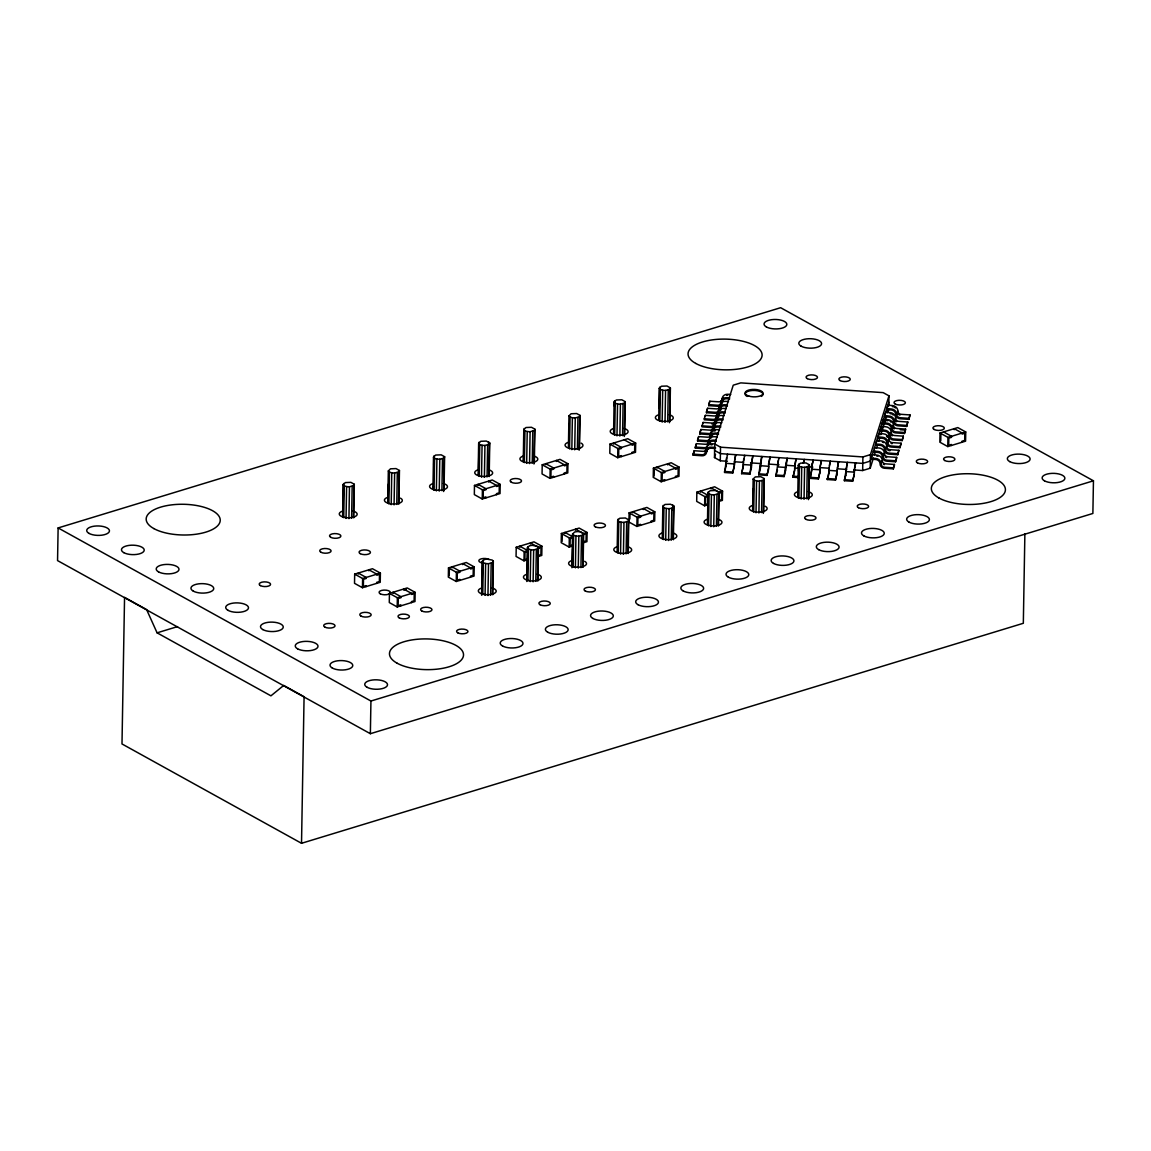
<?xml version="1.0" encoding="UTF-8"?>
<svg xmlns="http://www.w3.org/2000/svg" width="1151" height="1151" viewBox="0 0 1151 1151"><rect width="100%" height="100%" fill="white"/><g stroke="black" fill="none" stroke-linecap="round" stroke-linejoin="round"><path stroke-width="1.5" d="M58.125 527.935L57.55 560.595L370.363 733.705L1092.875 513.461L1093.45 480.801L780.637 307.705L58.125 527.935L370.939 701.031L1093.45 480.801M301.519 843.295L304.08 696.715L283.707 685.449L270.931 695.837L157.083 632.834L146.609 609.584L124.553 597.369L121.992 743.949L301.519 843.295L1023.325 623.281L1024.879 533.906M342.624 516.554L343.171 484.7L345.314 482.586L350.882 482.355L354.292 484.254L353.717 517.864M342.969 517.13L343.559 483.521M343.732 517.677L344.293 485.837L343.171 484.7M346.048 518.439L346.595 486.6L344.293 485.837M348.926 518.641L349.472 486.801L353.918 485.434L354.292 484.254M351.602 518.223L352.163 486.369M353.371 517.288L353.918 485.434M354.681 574.133L354.522 583.327L362.45 587.715L380.233 582.291L380.391 573.112L372.464 568.723L354.681 574.133L362.623 578.521L380.391 573.112M358.22 574.076L358.234 573.054L366.176 577.442L366.162 578.464L363.486 579.284L363.371 586.42L366.032 585.614L366.018 586.636M362.45 587.715L362.623 578.521M368.881 570.824L368.91 569.803L376.837 574.191L376.823 575.212L379.485 574.407L379.37 581.543L376.694 582.363L376.679 583.384M370.363 733.705L370.939 701.031M387.772 502.786L388.333 470.946L390.477 468.817L396.03 468.586L399.455 470.486L398.865 504.095M388.117 503.361L388.462 483.909M388.894 503.908L389.455 472.068L388.333 470.946M389.441 593.369L389.283 602.548L397.21 606.951L414.993 601.527L415.151 592.348L407.209 587.945L389.441 593.369L397.368 597.757L415.151 592.348M391.196 504.685L391.757 472.831L389.455 472.068M394.074 504.872L394.635 473.032L399.08 471.68L399.455 470.486M392.98 593.312L392.995 592.29L400.936 596.678L400.908 597.7L398.246 598.506L398.117 605.656L400.793 604.836L400.764 605.858M396.764 504.455L397.311 472.601M398.519 503.519L399.08 471.68M397.21 606.951L397.368 597.757M411.439 602.606L411.454 601.585L414.115 600.779L414.245 593.628L411.583 594.448L411.598 593.427L403.656 589.039L403.641 590.06L406.303 589.24M432.934 489.017L433.495 457.177L435.625 455.062L441.193 454.832L444.617 456.717L444.027 490.34M433.28 489.607L433.337 486.067M433.711 464.831L433.869 455.983M434.056 490.153L434.603 458.299L433.495 457.177M436.358 490.916L436.92 459.062L434.603 458.299M439.236 491.117L439.797 459.263L444.243 457.911L444.617 456.717M441.912 490.686L442.473 458.846M443.653 491.52L444.243 457.911M448.487 567.918L448.329 577.097L456.256 581.485L474.039 576.075L474.198 566.882L466.256 562.494L448.487 567.918L456.415 572.306L474.198 566.882M449.235 575.802L449.35 568.666M452.026 567.846L452.041 566.824L459.983 571.227L459.954 572.248L457.292 573.054L457.163 580.205L459.839 579.385L459.81 580.406M456.256 581.485L456.415 572.306M462.688 564.594L462.702 563.573L470.644 567.975L470.63 568.997L473.291 568.177L473.162 575.327L470.5 576.133L470.486 577.155M474.485 485.42L474.327 494.599L482.255 499.002L500.038 493.578L500.196 484.398L492.268 479.996L474.485 485.42L482.427 489.808L500.196 484.398M478.025 485.362L478.039 484.341L485.981 488.729L485.952 489.75L483.291 490.556L483.161 497.707L485.837 496.887L485.823 497.908M478.097 475.262L478.643 443.408L480.787 441.293L486.341 441.063L489.765 442.962L489.175 476.572M478.557 468.759L479.017 442.229M479.204 476.385L479.766 444.545L478.643 443.408M481.521 477.147L482.068 445.308L479.766 444.545M482.255 499.002L482.427 489.808M481.622 595.254L482.211 561.645L484.341 559.515L487.031 559.098L492.211 560.062L493.319 561.184L492.743 594.794M482.053 590.521L482.586 560.451M484.398 477.348L484.945 445.495L489.391 444.142L489.765 442.962M482.773 594.607L483.319 562.767L482.211 561.645M487.074 476.917L487.636 445.077M485.075 595.384L485.621 563.53L483.319 562.767M488.585 445.365L488.657 441.826M488.686 482.111L488.7 481.089L496.642 485.477L496.628 486.499L499.289 485.679L499.174 492.829L496.498 493.635L496.484 494.657M488.844 475.996L489.391 444.142M487.952 595.571L488.513 563.731L492.945 562.379L493.319 561.184M490.628 595.153L491.189 563.299M492.398 594.218L492.945 562.379M530.424 543.948L530.438 542.927L538.38 547.329L538.366 548.351L541.028 547.531L540.898 554.681L538.236 555.487L538.222 556.509L541.776 555.429L541.934 546.236L533.992 541.848L516.224 547.272L516.065 556.451L523.993 560.839L527.546 559.76M519.763 547.2L519.777 546.178L527.719 550.581L524.151 551.66L516.224 547.272M523.245 461.493L523.806 429.64L525.949 427.525L531.503 427.294L534.927 429.194L534.337 462.803M523.59 462.069L524.18 428.46M524.367 462.616L524.928 430.776L523.806 429.64M523.993 560.839L524.151 551.66M526.669 463.378L527.23 431.539L524.928 430.776M526.784 581.485L527.359 547.876L529.503 545.747L532.179 545.329L537.373 546.293L538.481 547.416L537.891 581.039M527.158 580.305L527.734 546.682M529.546 463.58L530.107 431.74L534.553 430.388L534.927 429.194M527.921 580.852L528.482 548.998L527.359 547.876M530.223 581.615L530.784 549.761L528.482 548.998M532.237 463.162L532.784 431.308M533.963 463.997L534.553 430.388M533.114 581.816L533.661 549.962L538.107 548.61L538.481 547.416M535.79 581.384L536.337 549.545M537.546 580.449L538.107 548.61M542.222 464.774L542.063 473.953L549.991 478.356L567.774 472.932L567.932 463.738L560.005 459.35L542.222 464.774L550.164 469.162L567.932 463.738M545.761 464.702L545.775 463.695L553.717 468.083L553.689 469.104L551.027 469.91L550.897 477.061L553.573 476.241L553.559 477.262M549.991 478.356L550.164 469.162M556.422 461.45L556.437 460.443L564.378 464.831L564.364 465.853L567.026 465.033L566.911 472.183L564.235 472.989L564.22 474.011M583.37 542.74L586.938 541.661L587.096 532.481L579.154 528.079L561.371 533.503L561.213 542.682L569.155 547.085L572.709 545.991M562.12 541.402L562.249 534.251M564.911 533.445L564.94 532.424L572.867 536.812L569.313 537.891L561.371 533.503M568.407 447.725L568.968 415.885L571.097 413.756L576.665 413.54L580.09 415.425L579.5 449.048M568.752 448.315L569.184 423.539M569.529 448.861L570.076 417.007L568.968 415.885M569.155 547.085L569.313 537.891M571.831 449.624L572.378 417.77L570.076 417.007M571.932 567.731L572.522 534.107L574.666 531.992L577.342 531.561L580.219 531.762L583.643 533.661L583.053 567.27M572.306 566.537L572.622 548.84M574.709 449.811L575.27 417.971L579.701 416.619L580.09 415.425M573.083 567.083L573.63 535.244L572.522 534.107M575.586 530.194L575.601 529.172L583.543 533.56L587.096 532.481M575.385 567.846L575.946 536.006L573.63 535.244M577.385 449.394L577.946 417.554M579.126 450.228L579.701 416.619M578.262 568.047L578.824 536.193L583.269 534.841L583.643 533.661M580.938 567.616L581.5 535.776M582.708 566.695L583.269 534.841M609.958 444.128L609.8 453.307L617.727 457.71L635.51 452.285L635.669 443.092L627.741 438.704L609.958 444.128L617.886 448.516L635.669 443.092M613.497 444.056L613.512 443.034L621.454 447.437L621.425 448.458L618.763 449.264L618.634 456.415L621.31 455.595L621.281 456.616M613.569 433.956L614.116 402.116L616.26 400.001L621.813 399.771L625.238 401.67L624.648 435.279M613.915 434.546L614.058 425.697M614.404 406.231L614.49 400.922M614.677 435.092L615.238 403.238L614.116 402.116M616.979 435.855L617.54 404.015L615.238 403.238M617.727 457.71L617.886 448.516M617.123 552.192L617.684 520.338L619.813 518.223L625.381 517.993L628.791 519.892L628.216 553.502M617.871 529.777L618.058 519.159M619.871 436.056L620.418 404.202L624.864 402.85L625.238 401.67M618.231 553.314L618.792 521.475L617.684 520.338M620.547 554.077L621.094 522.237L618.792 521.475M622.547 435.625L623.108 403.785M624.274 436.474L624.864 402.85M623.425 554.278L623.971 522.439L628.417 521.086L628.791 519.892M626.101 553.861L626.662 522.007M627.87 552.926L628.417 521.086M629.108 512.857L628.95 522.036L636.891 526.439L654.674 521.015L654.833 511.835L646.891 507.433L629.108 512.857L637.05 517.245L654.833 511.835M629.885 518.957L629.985 513.605M631.957 453.365L631.971 452.343L634.633 451.537L634.762 444.387L632.1 445.207L632.115 444.185L624.173 439.783M632.647 512.799L632.662 511.778L640.603 516.166L640.589 517.187L637.927 517.993L637.798 525.144L640.46 524.324L640.445 525.345M636.891 526.439L637.05 517.245M643.323 509.548L643.337 508.526L651.279 512.914L651.25 513.936L653.926 513.116L653.797 520.266L651.135 521.072L651.106 522.094M653.408 468.169L653.236 477.348L661.178 481.751L678.961 476.327L679.119 467.133L671.177 462.745L653.408 468.169L661.336 472.557L679.119 467.133M654.142 476.068L654.272 468.917M656.933 468.097L656.962 467.09L664.89 471.478L664.875 472.5L662.213 473.306L662.084 480.456L664.746 479.636L664.731 480.658M658.717 420.201L659.278 388.347L661.422 386.232L666.976 386.002L670.4 387.901L669.81 421.511M659.278 408.389L659.652 387.168M659.84 421.324L660.386 389.484L659.278 388.347M662.142 422.086L662.703 390.247L660.386 389.484M661.178 481.751L661.336 472.557M662.285 538.423L662.832 506.584L664.976 504.455L670.529 504.239L673.954 506.123L673.364 539.747M662.746 531.935L663.206 505.39M665.019 422.288L665.58 390.448L670.026 389.081L670.4 387.901M663.393 539.56L663.954 507.706L662.832 506.584M667.709 421.87L668.256 390.016M665.695 540.323L666.256 508.469L663.954 507.706M667.609 464.846L667.623 463.839L675.565 468.227L675.551 469.248L678.212 468.428L678.083 475.579L675.421 476.385L675.407 477.406M669.436 422.705L670.026 389.081M668.573 540.51L669.134 508.67L671.81 508.253L673.954 506.123M671.263 540.092L671.81 508.253M672.745 510.31L672.846 505.001M673.018 539.157L673.58 507.318M715.505 448.516L711.059 448.214A4.489 4.057 17.5 0 0 706.541 451.983A4.489 4.057 17.5 0 1 702.024 455.767L693.118 455.149L693.132 454.141L694.211 450.732L703.103 451.35A3.367 3.036 17.5 0 0 706.498 448.516A5.611 5.064 17.5 0 1 712.152 443.782L715.116 443.984M694.211 450.732L693.118 455.149M707.419 447.71A4.489 4.057 17.5 0 1 704.254 448.689L695.348 448.084L695.362 447.063L696.441 443.667L705.333 444.272A3.367 3.036 17.5 0 0 708.728 441.437A5.611 5.064 17.5 0 1 714.383 436.718L717.346 436.92M696.441 443.667L695.348 448.084M709.649 440.632A4.489 4.057 17.5 0 1 706.484 441.624L697.578 441.006L697.592 439.984L698.671 436.589L707.563 437.193A3.367 3.036 17.5 0 0 710.958 434.359A5.611 5.064 17.5 0 1 716.613 429.64L719.576 429.841M711.059 488.887L711.073 487.88L719.015 492.268L718.987 493.29L721.663 492.47L721.533 499.62L718.871 500.426L718.843 501.448L722.396 500.368L722.569 491.175L714.627 486.787L696.844 492.211L696.686 501.39L704.628 505.793L708.182 504.699M698.671 436.589L697.578 441.006M711.879 433.567A4.489 4.057 17.5 0 1 708.714 434.546L699.808 433.941L699.822 432.92L700.901 429.51L709.793 430.129A3.367 3.036 17.5 0 0 713.188 427.294A5.611 5.064 17.5 0 1 718.843 422.561L721.806 422.777M700.901 429.51L699.808 433.941M700.384 492.139L700.398 491.132L708.34 495.52L704.786 496.599L696.844 492.211M724.037 415.698L721.073 415.497A5.611 5.064 17.5 0 0 715.418 420.216A3.367 3.036 17.5 0 1 712.023 423.05L703.132 422.446L702.052 425.841L702.038 426.863L710.93 427.467A4.489 4.057 17.5 0 0 714.109 426.489M703.103 423.467L703.132 422.446M726.267 408.619L723.303 408.418A5.611 5.064 17.5 0 0 717.649 413.137A3.367 3.036 17.5 0 1 714.253 415.971L705.362 415.367L704.283 418.763L704.268 419.784L713.16 420.403A4.489 4.057 17.5 0 0 716.339 419.41M705.333 416.389L705.362 415.367M704.628 505.793L704.786 496.599M717.634 412.936A4.489 4.057 17.5 0 1 715.39 413.324L706.498 412.72L706.513 411.698L707.592 408.288L716.483 408.907A3.367 3.036 17.5 0 0 719.879 406.073A5.611 5.064 17.5 0 1 725.518 401.354L728.497 401.555M707.592 408.288L706.498 412.72M720.785 405.267A4.489 4.057 17.5 0 1 717.62 406.245L708.728 405.641L708.743 404.62L709.807 401.224L718.713 401.828A3.367 3.036 17.5 0 0 722.109 398.994A5.611 5.064 17.5 0 1 727.749 394.275L730.727 394.476M707.433 524.655L707.994 492.815L710.124 490.7L715.692 490.47L719.116 492.355L718.526 525.978M709.807 401.224L708.728 405.641M707.779 525.244L708.369 491.621M708.556 525.791L709.102 493.937L707.994 492.815M710.858 526.554L711.419 494.714L709.102 493.937M727.403 461.278L720.281 460.788L714.483 457.566L714.713 443.969L733.245 385.182L740.784 382.88L883.162 392.635L888.975 395.843L888.802 405.871M713.735 526.755L714.296 494.901L718.742 493.549L719.116 492.355M716.411 526.324L716.972 494.484M718.181 525.403L718.742 493.549M720.281 460.788L720.526 447.192L714.713 443.969M725.864 466.716L724.468 472.5L732.698 473.061L734.28 465.651M727.504 455.149L727.533 454.127L726.396 460.616M732.698 473.061L734.194 466.5M751.776 460.817L749.833 474.241L741.604 473.68L743.1 467.105M744.639 456.328L744.654 455.307L743.632 460.659M749.833 474.241L751.229 468.443M752.596 510.9L753.142 479.046L755.286 476.931L760.854 476.701L764.264 478.6L763.688 512.209M752.941 511.476L753.344 488.47M753.704 512.022L754.265 480.183L753.142 479.046M756.02 512.785L756.567 480.945L754.265 480.183M768.465 468.845L766.969 475.406L758.725 474.845L760.538 462.86M758.897 512.986L759.444 481.147L763.89 479.78L764.264 478.6M761.574 512.569L762.135 480.715M763.314 513.404L763.89 479.78M766.969 475.406L768.249 470.255M786.032 463.162L784.09 476.586L775.86 476.025L777.155 470.86M778.896 458.673L778.91 457.652L777.572 465.479M784.09 476.586L785.5 470.788M797.931 477.536L792.996 477.19L794.391 471.392M797.744 497.131L798.305 465.292L800.449 463.162L806.002 462.932L809.426 464.831L808.836 498.455M798.089 497.707L798.218 490.643M798.564 471.176L798.679 464.098M798.866 498.254L799.427 466.414L798.305 465.292M801.168 499.03L801.729 467.177L799.427 466.414M804.045 499.217L804.607 467.378L809.052 466.026L809.426 464.831M806.736 498.8L807.283 466.946M808.462 499.635L809.052 466.026M819.929 471.507L818.347 478.931L810.117 478.37L811.973 467.651M818.347 478.931L819.757 473.133M837.324 469.392L835.482 480.096L827.252 479.535L828.648 473.737M835.482 480.096L836.777 474.946M854.114 474.701L852.618 481.276L844.388 480.715L845.668 475.55M852.618 481.276L854.013 475.478M853.769 469.925L862.66 470.529L862.905 456.933L870.444 454.631L888.975 395.843M862.66 470.529L870.214 468.227L870.444 454.631M872.314 455.782L872.329 454.76L876.774 455.062A5.611 5.064 17.5 0 1 882.256 460.544A3.367 3.036 17.5 0 0 885.536 463.839L894.428 464.443L894.413 465.464L893.349 468.86L884.443 468.256A4.489 4.057 17.5 0 1 880.069 463.867A4.489 4.057 17.5 0 0 875.681 459.479L871.235 459.177L871.249 458.156L875.71 458.458A5.611 5.064 17.5 0 1 881.177 463.939A3.367 3.036 17.5 0 0 884.457 467.234L893.363 467.838L894.428 464.443M874.544 448.703L874.559 447.681L879.004 447.984A5.611 5.064 17.5 0 1 884.472 453.48A3.367 3.036 17.5 0 0 887.766 456.76L896.658 457.379L896.643 458.4L895.579 461.796L886.673 461.177A4.489 4.057 17.5 0 1 882.299 456.803A4.489 4.057 17.5 0 0 877.911 452.415L873.465 452.098L873.48 451.077L877.94 451.393A5.611 5.064 17.5 0 1 883.407 456.875A3.367 3.036 17.5 0 0 886.687 460.17L895.593 460.774L896.658 457.379M875.695 445.034L875.71 444.013L880.17 444.315A5.611 5.064 17.5 0 1 885.637 449.796A3.367 3.036 17.5 0 0 888.917 453.091L897.823 453.695L898.888 450.3L889.996 449.696A3.367 3.036 17.5 0 1 886.702 446.401A5.611 5.064 17.5 0 0 881.234 440.919L876.789 440.617L875.695 445.034L880.141 445.336A4.489 4.057 17.5 0 1 884.529 449.724A4.489 4.057 17.5 0 0 888.903 454.113L897.794 454.717L898.888 450.3M877.925 437.955L877.94 436.934L882.4 437.236A5.611 5.064 17.5 0 1 887.867 442.732A3.367 3.036 17.5 0 0 891.147 446.012L900.053 446.631L901.118 443.221L892.226 442.617A3.367 3.036 17.5 0 1 888.932 439.322A5.611 5.064 17.5 0 0 883.464 433.841L879.019 433.539L877.925 437.955L882.371 438.258A4.489 4.057 17.5 0 1 886.759 442.646A4.489 4.057 17.5 0 0 891.133 447.034L900.024 447.653L901.118 443.221M880.155 430.891L880.17 429.87L884.615 430.172A5.611 5.064 17.5 0 1 890.097 435.654A3.367 3.036 17.5 0 0 893.377 438.948L902.283 439.553L903.348 436.157L894.456 435.538A3.367 3.036 17.5 0 1 891.162 432.258A5.611 5.064 17.5 0 0 885.695 426.762L881.249 426.46L880.155 430.891L884.601 431.193A4.489 4.057 17.5 0 1 888.989 435.582A4.489 4.057 17.5 0 0 893.363 439.97L902.255 440.574L903.348 436.157M882.385 423.813L882.4 422.791L886.845 423.093A5.611 5.064 17.5 0 1 892.327 428.575A3.367 3.036 17.5 0 0 895.607 431.87L904.513 432.474L905.578 429.078L896.672 428.474A3.367 3.036 17.5 0 1 893.392 425.179A5.611 5.064 17.5 0 0 887.925 419.698L883.479 419.396L882.385 423.813L886.831 424.115A4.489 4.057 17.5 0 1 891.205 428.503A4.489 4.057 17.5 0 0 895.593 432.891L904.485 433.495L905.578 429.078M884.615 416.734L884.63 415.712L889.076 416.015A5.611 5.064 17.5 0 1 894.557 421.511A3.367 3.036 17.5 0 0 897.838 424.791L906.743 425.41L907.808 422L898.902 421.395A3.367 3.036 17.5 0 1 895.622 418.101A5.611 5.064 17.5 0 0 890.155 412.619L885.709 412.317L884.615 416.734L889.061 417.036A4.489 4.057 17.5 0 1 893.435 421.424A4.489 4.057 17.5 0 0 897.823 425.812L906.715 426.431L907.808 422M886.845 409.67L886.86 408.648L891.306 408.95A5.611 5.064 17.5 0 1 896.787 414.432A3.367 3.036 17.5 0 0 900.068 417.727L908.959 418.331L910.038 414.935L901.132 414.317A3.367 3.036 17.5 0 1 897.852 411.036A5.611 5.064 17.5 0 0 892.385 405.555L887.939 405.238L886.845 409.67L891.291 409.972A4.489 4.057 17.5 0 1 895.665 414.36A4.489 4.057 17.5 0 0 900.053 418.748L908.945 419.352L910.038 414.935M893.349 468.86L893.363 467.838M895.579 461.796L895.593 460.774M897.794 454.717L897.823 453.695M900.024 447.653L900.053 446.631M902.255 440.574L902.283 439.553M904.485 433.495L904.513 432.474M906.715 426.431L906.743 425.41M908.945 419.352L908.959 418.331M940.007 433.006L939.849 442.185L947.791 446.574L965.574 441.164L965.732 431.97L957.79 427.582L940.007 433.006L947.949 437.394L965.732 431.97M940.755 440.891L940.885 433.754M947.791 446.574L947.949 437.394M951.345 445.495L951.359 444.473L948.697 445.293L948.827 438.143L951.489 437.337L951.503 436.315L943.575 431.913M954.222 429.683L954.237 428.661L962.178 433.064L962.15 434.085L964.826 433.265L964.696 440.416L962.035 441.221L962.006 442.243M726.31 461.796L726.065 466.328M734.338 464.774L734.511 461.076M743.229 465.378L743.704 458.976M751.675 463.522L751.416 468.069M768.595 467.119L768.81 464.702M777.702 465.306L775.86 476.025M794.622 468.903L794.794 465.191M819.987 470.63L820.159 466.932M828.893 471.248L829.051 467.536M829.094 468.817L828.95 472.227M854.243 472.975L854.416 469.277M854.459 470.558L854.2 475.104M734.396 465.767L734.798 458.357M743.316 463.148L743.402 461.68M743.301 466.371L743.373 465.205M768.652 468.097L768.739 466.932M768.681 464.875L770.019 457.033L768.997 462.385M794.694 469.881L794.765 468.716M794.837 466.472L796.046 458.817L795.024 464.17M811.829 467.824L812.232 463.666M811.887 469.896L810.117 478.37M837.194 469.565L838.547 461.724L837.41 468.212M837.252 471.622L836.935 474.96M743.186 466.256L741.604 473.68M751.747 462.357L752.883 455.868L751.991 460.184M760.322 468.673L761.789 456.472L760.753 461.824M768.537 467.997L768.422 470.27M777.788 464.141L778.321 460.501M785.687 470.414L787.155 458.213L786.248 462.529M794.578 471.018L794.564 469.766M820.289 465.508L819.944 472.759M829.18 467.651L830.303 461.163L829.411 465.493M828.835 473.363L828.835 472.111M854.531 469.392L854.56 467.853M726.569 457.796L724.857 471.277M734.726 460.04L735.762 454.688L735.014 458.17M777.313 470.874L777.443 469.853M794.492 470.63L792.996 477.19M812.146 465.349L813.182 459.997L812.433 463.465M820.375 465.91L821.411 460.558L820.519 464.875M828.749 472.975L828.418 475.867M846.546 466.659L845.841 475.564M854.646 468.256L855.668 462.903L854.776 467.22M760.192 469.709L758.725 474.845M803.326 463.047L804.276 459.378L803.527 462.86M846.69 465.81L847.438 462.342L844.388 480.715M706.498 448.516L705.434 451.911A3.367 3.036 17.5 0 1 702.038 454.746L693.132 454.141M695.362 447.063L704.268 447.667A3.367 3.036 17.5 0 0 707.664 444.833L708.728 441.437M697.592 439.984L706.498 440.603A3.367 3.036 17.5 0 0 709.879 437.768L710.958 434.359M699.822 432.92L708.728 433.524A3.367 3.036 17.5 0 0 712.109 430.69L713.188 427.294M702.052 425.841L710.958 426.445A3.367 3.036 17.5 0 0 714.339 423.611L715.418 420.216M704.283 418.763L713.188 419.381A3.367 3.036 17.5 0 0 716.569 416.547L717.649 413.137M706.513 411.698L715.418 412.303A3.367 3.036 17.5 0 0 718.799 409.468L719.879 406.073M708.743 404.62L717.649 405.224A3.367 3.036 17.5 0 0 721.03 402.39L722.109 398.994M706.541 451.983L707.606 448.588A4.489 4.057 17.5 0 1 705.318 451.969A5.611 5.064 17.5 0 1 711.073 447.192L715.534 447.494M714.469 426.316A4.489 4.057 17.5 0 0 714.296 427.366L713.232 430.762A4.489 4.057 17.5 0 1 717.749 426.992L720.713 427.194M716.699 419.252A4.489 4.057 17.5 0 0 716.526 420.288L715.462 423.697A4.489 4.057 17.5 0 1 719.979 419.914L722.943 420.115M717.059 418.619A4.489 4.057 17.5 0 0 717.692 416.619L718.756 413.223A4.489 4.057 17.5 0 1 718.929 412.173M719.749 410.59A4.489 4.057 17.5 0 0 719.922 409.54L720.986 406.145A4.489 4.057 17.5 0 1 721.159 405.094M721.979 403.512A4.489 4.057 17.5 0 0 722.152 402.476L723.216 399.066A4.489 4.057 17.5 0 1 723.389 398.03M714.483 457.566L715.534 454.213M827.252 479.535L828.029 477.09M888.86 402.289L870.329 461.091L862.79 463.393L720.411 453.638L714.598 450.429M870.214 468.227L873.379 458.156M874.443 454.789L875.508 451.437M876.558 448.07L877.623 444.718M878.673 441.351L879.738 437.999M880.788 434.632L886.615 416.158M887.68 412.792L888.73 409.439M881.177 463.939L882.256 460.544M883.407 456.875L884.472 453.48M885.637 449.796L886.702 446.401M887.867 442.732L888.932 439.322M890.097 435.654L891.162 432.258M892.327 428.575L893.392 425.179M894.557 421.511L895.622 418.101M896.787 414.432L897.852 411.036M157.083 632.834L177.542 626.604M538.38 547.329L541.934 546.236M719.015 492.268L722.569 491.175M527.69 551.602L525.029 552.408L524.899 559.559L527.575 558.739M572.853 537.834L570.191 538.639L570.062 545.79L572.723 544.97M583.514 534.582L586.19 533.762L586.06 540.912L583.399 541.718M708.325 496.541L705.664 497.347L705.534 504.498L708.196 503.678M662.703 390.247L665.58 390.448M729.648 397.872L726.684 397.67A5.611 5.064 17.5 0 0 721.03 402.39M729.633 398.893L726.669 398.692A4.489 4.057 17.5 0 0 722.152 402.476M727.418 404.951L724.454 404.749A5.611 5.064 17.5 0 0 718.799 409.468M727.403 405.972L724.439 405.771A4.489 4.057 17.5 0 0 719.922 409.54M883.45 420.417L887.91 420.719M617.54 404.015L620.418 404.202M725.188 412.029L722.224 411.813A5.611 5.064 17.5 0 0 716.569 416.547M725.173 413.036L722.209 412.835A4.489 4.057 17.5 0 0 717.692 416.619M900.226 429.74L905.564 430.1M722.957 419.093L719.994 418.892A5.611 5.064 17.5 0 0 714.339 423.611M720.727 426.172L717.764 425.971A5.611 5.064 17.5 0 0 712.109 430.69M572.378 417.77L575.27 417.971M718.497 433.236L715.534 433.035A5.611 5.064 17.5 0 0 709.879 437.768M718.483 434.258L715.519 434.056A4.489 4.057 17.5 0 0 711.001 437.84L712.066 434.445A4.489 4.057 17.5 0 1 710.714 437.236M716.267 440.315L713.303 440.114A5.611 5.064 17.5 0 0 707.664 444.833M716.253 441.337L713.289 441.135A4.489 4.057 17.5 0 0 708.771 444.919L709.836 441.509A4.489 4.057 17.5 0 1 707.548 444.89M527.23 431.539L530.107 431.74M720.526 447.192L862.905 456.933M734.525 461.752L743.417 462.371M750.538 462.86L761.214 463.58M768.336 464.069L779.011 464.803M786.133 465.292L795.039 465.896M809.268 466.874L812.836 467.119M819.944 467.608L828.849 468.212M837.741 468.817L846.647 469.435M482.068 445.308L484.945 445.495M801.729 467.177L804.607 467.378M726.137 463.364L734.367 463.925M743.258 464.544L751.502 465.105M760.394 465.709L768.623 466.27M777.529 466.889L785.759 467.45M794.65 468.054L799.6 468.399M811.786 469.234L820.016 469.795M828.921 470.399L837.151 470.96M846.043 471.579L854.272 472.14M724.483 471.478L732.727 472.039M741.618 472.658L749.848 473.219M758.754 473.824L766.983 474.385M775.875 475.003L784.104 475.564M793.01 476.169L797.945 476.514M810.146 477.348L818.375 477.91M827.267 478.514L835.497 479.075M844.402 479.694L852.632 480.255M436.92 459.062L439.797 459.263M756.567 480.945L759.444 481.147M391.757 472.831L394.635 473.032M711.419 494.714L714.296 494.901M346.595 486.6L349.472 486.801M666.256 508.469L669.134 508.67M621.094 522.237L623.971 522.439M575.946 536.006L578.824 536.193M530.784 549.761L533.661 549.962M485.621 563.53L488.513 563.731M623.957 428.417A8.978 3.726 1 0 1 626.13 433.941A8.978 3.726 1 0 1 612.735 433.999A8.978 3.726 1 0 1 613.684 428.46M482.341 562.968A5.697 2.36 1 0 1 479.996 559.314A5.697 2.36 1 0 1 489.031 559.444M353.012 511.001A8.978 3.726 1 0 1 355.199 516.526A8.978 3.726 1 0 1 341.789 516.583A8.978 3.726 1 0 1 342.753 511.044M400.49 498.153A8.978 3.726 1 0 1 398.85 503.347A8.978 3.726 1 0 1 386.261 502.483A8.978 3.726 1 0 1 387.901 497.29M443.336 483.478A8.978 3.726 1 0 1 445.509 488.988A8.978 3.726 1 0 1 432.114 489.06A8.978 3.726 1 0 1 433.064 483.521M488.484 469.709A8.978 3.726 1 0 1 490.671 475.234A8.978 3.726 1 0 1 477.262 475.291A8.978 3.726 1 0 1 478.212 469.752M533.647 455.94A8.978 3.726 1 0 1 535.819 461.465A8.978 3.726 1 0 1 522.425 461.522A8.978 3.726 1 0 1 523.374 455.997M581.111 443.092A8.978 3.726 1 0 1 579.485 448.286A8.978 3.726 1 0 1 566.896 447.422A8.978 3.726 1 0 1 568.536 442.229M669.119 414.648A8.978 3.726 1 0 1 671.292 420.173A8.978 3.726 1 0 1 657.897 420.23A8.978 3.726 1 0 1 658.847 414.691M808.146 491.578A8.978 3.726 1 0 1 810.318 497.103A8.978 3.726 1 0 1 796.924 497.16A8.978 3.726 1 0 1 797.873 491.635M765.3 506.253A8.978 3.726 1 0 1 763.66 511.447A8.978 3.726 1 0 1 751.085 510.598A8.978 3.726 1 0 1 752.725 505.39M717.836 519.115A8.978 3.726 1 0 1 720.008 524.626A8.978 3.726 1 0 1 706.613 524.698A8.978 3.726 1 0 1 707.563 519.159M672.673 532.87A8.978 3.726 1 0 1 674.846 538.395A8.978 3.726 1 0 1 661.451 538.467A8.978 3.726 1 0 1 662.4 532.927M627.511 546.639A8.978 3.726 1 0 1 629.698 552.163A8.978 3.726 1 0 1 616.303 552.221A8.978 3.726 1 0 1 617.253 546.696M584.679 561.314A8.978 3.726 1 0 1 583.039 566.508A8.978 3.726 1 0 1 570.45 565.645A8.978 3.726 1 0 1 572.09 560.451M537.2 574.176A8.978 3.726 1 0 1 539.373 579.687A8.978 3.726 1 0 1 525.978 579.759A8.978 3.726 1 0 1 526.928 574.22M492.053 587.931A8.978 3.726 1 0 1 494.225 593.456A8.978 3.726 1 0 1 480.83 593.513A8.978 3.726 1 0 1 481.78 587.988M747.157 396.448A8.978 3.726 1 0 1 747.69 391.426A8.978 3.726 1 0 1 759.804 391.383A8.978 3.726 1 0 1 761.387 396.404M723.216 399.066A4.489 4.057 17.5 0 1 722.583 401.08M726.583 395.354A4.489 4.057 17.5 0 1 727.734 395.297M714.354 431.05A4.489 4.057 17.5 0 1 715.433 430.719M714.296 427.366A4.489 4.057 17.5 0 1 712.944 430.157M712.009 430.747A4.489 4.057 17.5 0 1 710.93 431.078M714.929 425.366A4.489 4.057 17.5 0 1 715.649 424.575M716.526 420.288A4.489 4.057 17.5 0 1 715.174 423.093M714.239 423.683A4.489 4.057 17.5 0 1 712.009 424.072M715.289 424.733A4.489 4.057 17.5 0 1 714.829 425.697M717.159 418.288A4.489 4.057 17.5 0 1 718.814 416.907M718.584 414.259A4.489 4.057 17.5 0 1 717.404 416.015M720.109 410.418A4.489 4.057 17.5 0 1 721.044 409.842M710.973 444.876A4.489 4.057 17.5 0 1 712.138 444.804M720.814 407.195A4.489 4.057 17.5 0 1 719.634 408.95M896.672 421.712A4.489 4.057 17.5 0 1 895.075 420.115M890.14 413.641A4.489 4.057 17.5 0 1 891.277 413.856M892.356 414.346A4.489 4.057 17.5 0 1 893.262 415.051M894.442 428.791A4.489 4.057 17.5 0 1 893.536 428.086M892.845 427.179A4.489 4.057 17.5 0 1 892.413 426.172M890.126 421.41A4.489 4.057 17.5 0 1 891.032 422.129M892.212 435.869A4.489 4.057 17.5 0 1 891.306 435.15M890.615 434.258A4.489 4.057 17.5 0 1 890.183 433.251M892.198 443.639A4.489 4.057 17.5 0 1 891.047 443.423M888.385 441.337A4.489 4.057 17.5 0 1 887.953 440.315M886.572 436.272A4.489 4.057 17.5 0 1 887.263 437.164M889.968 450.717A4.489 4.057 17.5 0 1 887.752 450.012M886.155 448.401A4.489 4.057 17.5 0 1 885.723 447.394M882.371 442.157A4.489 4.057 17.5 0 1 883.436 442.631M899.967 415.123A4.489 4.057 17.5 0 1 897.305 413.036M892.37 406.576A4.489 4.057 17.5 0 1 893.507 406.792M894.586 407.267A4.489 4.057 17.5 0 1 895.492 407.986M886.601 457.566A4.489 4.057 17.5 0 1 885.522 457.091M883.493 454.458A4.489 4.057 17.5 0 1 883.364 453.393M884.371 464.644A4.489 4.057 17.5 0 1 883.306 464.155M876.76 456.084A4.489 4.057 17.5 0 1 877.911 456.3M153.846 528.582A37.048 15.366 1 0 0 217.438 525.993A37.048 15.366 1 0 0 178.304 504.339A37.048 15.366 1 0 0 153.846 528.582M380.247 593.801A5.697 2.36 1 0 0 390.031 593.398A5.697 2.36 1 0 0 384.002 590.075A5.697 2.36 1 0 0 380.247 593.801M397.138 663.221A37.048 15.366 1 0 0 460.731 660.631A37.048 15.366 1 0 0 421.597 638.978A37.048 15.366 1 0 0 397.138 663.221M917.462 462.86A5.697 2.36 1 0 0 927.246 462.457A5.697 2.36 1 0 0 921.217 459.134A5.697 2.36 1 0 0 917.462 462.86M858.43 507.706A5.697 2.36 1 0 0 868.214 507.303A5.697 2.36 1 0 0 862.185 503.965A5.697 2.36 1 0 0 858.43 507.706M773.515 563.414A11.395 4.733 1 0 0 793.082 562.609A11.395 4.733 1 0 0 781.04 555.947A11.395 4.733 1 0 0 773.515 563.414M818.678 549.646A11.395 4.733 1 0 0 838.245 548.84A11.395 4.733 1 0 0 826.202 542.179A11.395 4.733 1 0 0 818.678 549.646M595.254 526.77A5.697 2.36 1 0 0 605.038 526.367A5.697 2.36 1 0 0 599.024 523.043A5.697 2.36 1 0 0 595.254 526.77M695.722 363.414A37.048 15.366 1 0 0 759.315 360.824A37.048 15.366 1 0 0 720.195 339.171A37.048 15.366 1 0 0 695.722 363.414M939.029 498.052A37.048 15.366 1 0 0 1002.622 495.448A37.048 15.366 1 0 0 963.488 473.795A37.048 15.366 1 0 0 939.029 498.052M421.77 610.965A5.697 2.36 1 0 0 431.553 610.577A5.697 2.36 1 0 0 425.539 607.239A5.697 2.36 1 0 0 421.77 610.965M399.196 617.857A5.697 2.36 1 0 0 408.979 617.454A5.697 2.36 1 0 0 402.951 614.116A5.697 2.36 1 0 0 399.196 617.857M895.19 404.03A5.697 2.36 1 0 0 904.974 403.627A5.697 2.36 1 0 0 898.945 400.303A5.697 2.36 1 0 0 895.19 404.03M511.317 482.255A5.697 2.36 1 0 0 521.101 481.866A5.697 2.36 1 0 0 515.087 478.528A5.697 2.36 1 0 0 511.317 482.255M330.697 537.316A5.697 2.36 1 0 0 340.48 536.913A5.697 2.36 1 0 0 334.452 533.589A5.697 2.36 1 0 0 330.697 537.316M934.108 429.452A5.697 2.36 1 0 0 943.892 429.05A5.697 2.36 1 0 0 937.878 425.712A5.697 2.36 1 0 0 934.108 429.452M324.841 627.094A5.697 2.36 1 0 0 334.624 626.691A5.697 2.36 1 0 0 328.611 623.367A5.697 2.36 1 0 0 324.841 627.094M260.371 585.6A5.697 2.36 1 0 0 270.154 585.197A5.697 2.36 1 0 0 264.126 581.874A5.697 2.36 1 0 0 260.371 585.6M360.234 553.66A5.697 2.36 1 0 0 370.018 553.271A5.697 2.36 1 0 0 364.004 549.933A5.697 2.36 1 0 0 360.234 553.66M585.226 590.981A5.697 2.36 1 0 0 595.009 590.578A5.697 2.36 1 0 0 588.995 587.24A5.697 2.36 1 0 0 585.226 590.981M457.753 632.82A5.697 2.36 1 0 0 467.536 632.417A5.697 2.36 1 0 0 461.508 629.079A5.697 2.36 1 0 0 457.753 632.82M360.968 616.087A5.697 2.36 1 0 0 370.751 615.684A5.697 2.36 1 0 0 364.738 612.346A5.697 2.36 1 0 0 360.968 616.087M805.801 519.274A5.697 2.36 1 0 0 815.584 518.871A5.697 2.36 1 0 0 809.556 515.533A5.697 2.36 1 0 0 805.801 519.274M540.064 604.735A5.697 2.36 1 0 0 549.847 604.347A5.697 2.36 1 0 0 543.833 601.009A5.697 2.36 1 0 0 540.064 604.735M807.268 378.636A5.697 2.36 1 0 0 817.052 378.233A5.697 2.36 1 0 0 811.023 374.895A5.697 2.36 1 0 0 807.268 378.636M944.726 460.515A5.697 2.36 1 0 0 954.51 460.112A5.697 2.36 1 0 0 948.496 456.789A5.697 2.36 1 0 0 944.726 460.515M840.043 380.564A5.697 2.36 1 0 0 849.826 380.175A5.697 2.36 1 0 0 843.812 376.837A5.697 2.36 1 0 0 840.043 380.564M320.884 552.235A5.697 2.36 1 0 0 330.668 551.847A5.697 2.36 1 0 0 324.64 548.509A5.697 2.36 1 0 0 320.884 552.235M367.097 687.291A11.395 4.733 1 0 0 386.664 686.485A11.395 4.733 1 0 0 374.636 679.824A11.395 4.733 1 0 0 367.097 687.291M332.351 668.055A11.395 4.733 1 0 0 351.918 667.263A11.395 4.733 1 0 0 339.876 660.602A11.395 4.733 1 0 0 332.351 668.055M766.408 326.956A11.395 4.733 1 0 0 785.975 326.15A11.395 4.733 1 0 0 773.932 319.489A11.395 4.733 1 0 0 766.408 326.956M801.168 346.192A11.395 4.733 1 0 0 820.735 345.386A11.395 4.733 1 0 0 808.693 338.725A11.395 4.733 1 0 0 801.168 346.192M1044.461 480.816A11.395 4.733 1 0 0 1064.028 480.025A11.395 4.733 1 0 0 1051.985 473.363A11.395 4.733 1 0 0 1044.461 480.816M1009.7 461.594A11.395 4.733 1 0 0 1029.267 460.788A11.395 4.733 1 0 0 1017.225 454.127A11.395 4.733 1 0 0 1009.7 461.594M89.044 533.417A11.395 4.733 1 0 0 108.611 532.625A11.395 4.733 1 0 0 96.569 525.964A11.395 4.733 1 0 0 89.044 533.417M123.804 552.653A11.395 4.733 1 0 0 143.371 551.861A11.395 4.733 1 0 0 131.329 545.2A11.395 4.733 1 0 0 123.804 552.653M158.565 571.889A11.395 4.733 1 0 0 178.132 571.097A11.395 4.733 1 0 0 166.089 564.422A11.395 4.733 1 0 0 158.565 571.889M193.31 591.125A11.395 4.733 1 0 0 212.892 590.319A11.395 4.733 1 0 0 200.849 583.658A11.395 4.733 1 0 0 193.31 591.125M228.071 610.361A11.395 4.733 1 0 0 247.638 609.555A11.395 4.733 1 0 0 235.595 602.894A11.395 4.733 1 0 0 228.071 610.361M262.831 629.583A11.395 4.733 1 0 0 282.398 628.791A11.395 4.733 1 0 0 270.356 622.13A11.395 4.733 1 0 0 262.831 629.583M297.591 648.819A11.395 4.733 1 0 0 317.158 648.027A11.395 4.733 1 0 0 305.116 641.366A11.395 4.733 1 0 0 297.591 648.819M502.57 645.999A11.395 4.733 1 0 0 522.137 645.193A11.395 4.733 1 0 0 510.109 638.532A11.395 4.733 1 0 0 502.57 645.999M547.732 632.23A11.395 4.733 1 0 0 567.299 631.439A11.395 4.733 1 0 0 555.257 624.777A11.395 4.733 1 0 0 547.732 632.23M592.894 618.461A11.395 4.733 1 0 0 612.461 617.67A11.395 4.733 1 0 0 600.419 611.008A11.395 4.733 1 0 0 592.894 618.461M638.042 604.707A11.395 4.733 1 0 0 657.609 603.901A11.395 4.733 1 0 0 645.567 597.24A11.395 4.733 1 0 0 638.042 604.707M683.205 590.938A11.395 4.733 1 0 0 702.772 590.146A11.395 4.733 1 0 0 690.729 583.471A11.395 4.733 1 0 0 683.205 590.938M728.367 577.169A11.395 4.733 1 0 0 747.934 576.378A11.395 4.733 1 0 0 735.892 569.716A11.395 4.733 1 0 0 728.367 577.169M863.825 535.877A11.395 4.733 1 0 0 883.407 535.086A11.395 4.733 1 0 0 871.365 528.424A11.395 4.733 1 0 0 863.825 535.877M908.988 522.108A11.395 4.733 1 0 0 928.555 521.317A11.395 4.733 1 0 0 916.513 514.655A11.395 4.733 1 0 0 908.988 522.108M748.898 396.102A8.978 3.726 1 0 0 762.998 393.584A8.978 3.726 1 0 0 750.265 389.7A8.978 3.726 1 0 0 748.898 396.102"/></g></svg>
